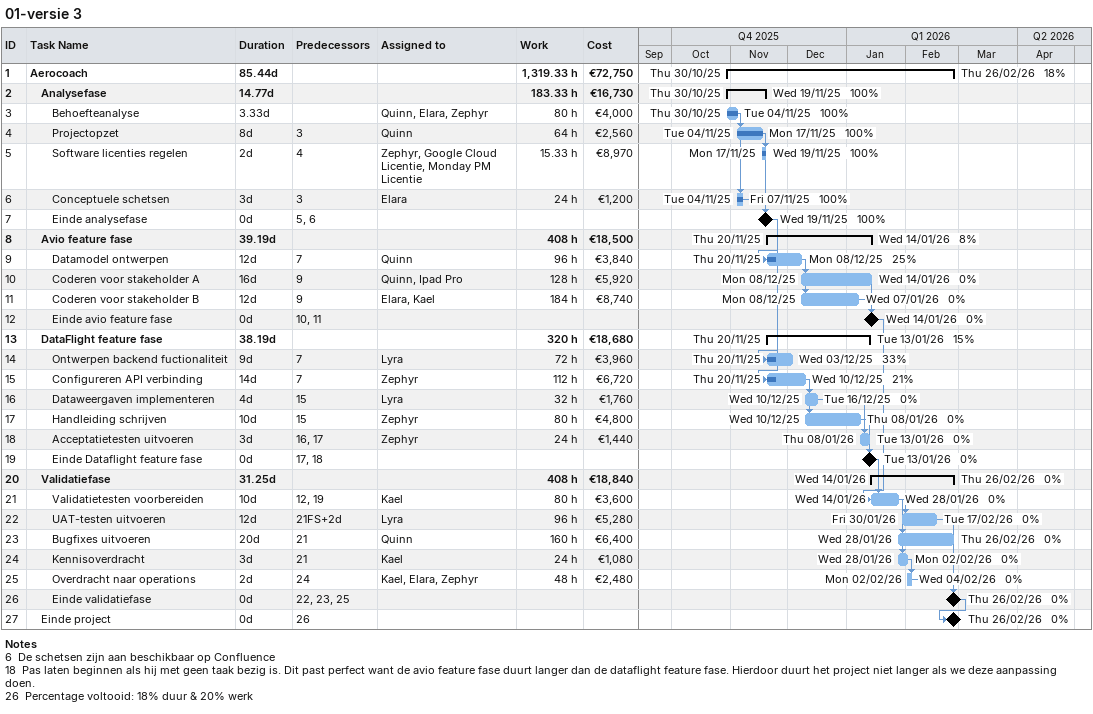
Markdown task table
01-versie 3

| ID | Level | Task | Duration | Start | Finish | Predecessors | Resources | % complete | Work (h) | Cost (€) |
|---|---|---|---|---|---|---|---|---|---|---|
| 1 | 1 | **Aerocoach** | 85.44d | 2025-10-30 | 2026-02-26 |  |  | 18 | 1319.33 | 72750 |
| 2 | 2 | **Analysefase** | 14.77d | 2025-10-30 | 2025-11-19 |  |  | 100 | 183.33 | 16730 |
| 3 | 3 | Behoefteanalyse | 3.33d | 2025-10-30 | 2025-11-04 |  | Quinn, Elara, Zephyr | 100 | 80 | 4000 |
| 4 | 3 | Projectopzet | 8d | 2025-11-04 | 2025-11-17 | 3 | Quinn | 100 | 64 | 2560 |
| 5 | 3 | Software licenties regelen | 2d | 2025-11-17 | 2025-11-19 | 4 | Zephyr, Google Cloud Licentie, Monday PM Licentie | 100 | 15.33 | 8970 |
| 6 | 3 | Conceptuele schetsen | 3d | 2025-11-04 | 2025-11-07 | 3 | Elara | 100 | 24 | 1200 |
| 7 | 3 | Einde analysefase | 0d | 2025-11-19 | 2025-11-19 | 5, 6 |  | 100 |  |  |
| 8 | 2 | **Avio feature fase** | 39.19d | 2025-11-20 | 2026-01-14 |  |  | 8 | 408 | 18500 |
| 9 | 3 | Datamodel ontwerpen | 12d | 2025-11-20 | 2025-12-08 | 7 | Quinn | 25 | 96 | 3840 |
| 10 | 3 | Coderen voor stakeholder A | 16d | 2025-12-08 | 2026-01-14 | 9 | Quinn, Ipad Pro | 0 | 128 | 5920 |
| 11 | 3 | Coderen voor stakeholder B | 12d | 2025-12-08 | 2026-01-07 | 9 | Elara, Kael | 0 | 184 | 8740 |
| 12 | 3 | Einde avio feature fase | 0d | 2026-01-14 | 2026-01-14 | 10, 11 |  | 0 |  |  |
| 13 | 2 | **DataFlight feature fase** | 38.19d | 2025-11-20 | 2026-01-13 |  |  | 15 | 320 | 18680 |
| 14 | 3 | Ontwerpen backend fuctionaliteit | 9d | 2025-11-20 | 2025-12-03 | 7 | Lyra | 33 | 72 | 3960 |
| 15 | 3 | Configureren API verbinding | 14d | 2025-11-20 | 2025-12-10 | 7 | Zephyr | 21 | 112 | 6720 |
| 16 | 3 | Dataweergaven implementeren | 4d | 2025-12-10 | 2025-12-16 | 15 | Lyra | 0 | 32 | 1760 |
| 17 | 3 | Handleiding schrijven | 10d | 2025-12-10 | 2026-01-08 | 15 | Zephyr | 0 | 80 | 4800 |
| 18 | 3 | Acceptatietesten uitvoeren | 3d | 2026-01-08 | 2026-01-13 | 16, 17 | Zephyr | 0 | 24 | 1440 |
| 19 | 3 | Einde Dataflight feature fase | 0d | 2026-01-13 | 2026-01-13 | 17, 18 |  | 0 |  |  |
| 20 | 2 | **Validatiefase** | 31.25d | 2026-01-14 | 2026-02-26 |  |  | 0 | 408 | 18840 |
| 21 | 3 | Validatietesten voorbereiden | 10d | 2026-01-14 | 2026-01-28 | 12, 19 | Kael | 0 | 80 | 3600 |
| 22 | 3 | UAT-testen uitvoeren | 12d | 2026-01-30 | 2026-02-17 | 21FS+2d | Lyra | 0 | 96 | 5280 |
| 23 | 3 | Bugfixes uitvoeren | 20d | 2026-01-28 | 2026-02-26 | 21 | Quinn | 0 | 160 | 6400 |
| 24 | 3 | Kennisoverdracht | 3d | 2026-01-28 | 2026-02-02 | 21 | Kael | 0 | 24 | 1080 |
| 25 | 3 | Overdracht naar operations | 2d | 2026-02-02 | 2026-02-04 | 24 | Kael, Elara, Zephyr | 0 | 48 | 2480 |
| 26 | 3 | Einde validatiefase | 0d | 2026-02-26 | 2026-02-26 | 22, 23, 25 |  | 0 |  |  |
| 27 | 2 | Einde project | 0d | 2026-02-26 | 2026-02-26 | 26 |  | 0 |  |  |

Notes
- 6: De schetsen zijn aan beschikbaar op Confluence
- 18: Pas laten beginnen als hij met geen taak bezig is. Dit past perfect want de avio feature fase duurt langer dan de dataflight feature fase. Hierdoor duurt het project niet langer als we deze aanpassing doen.
- 26: Percentage voltooid: 18% duur & 20% werk
